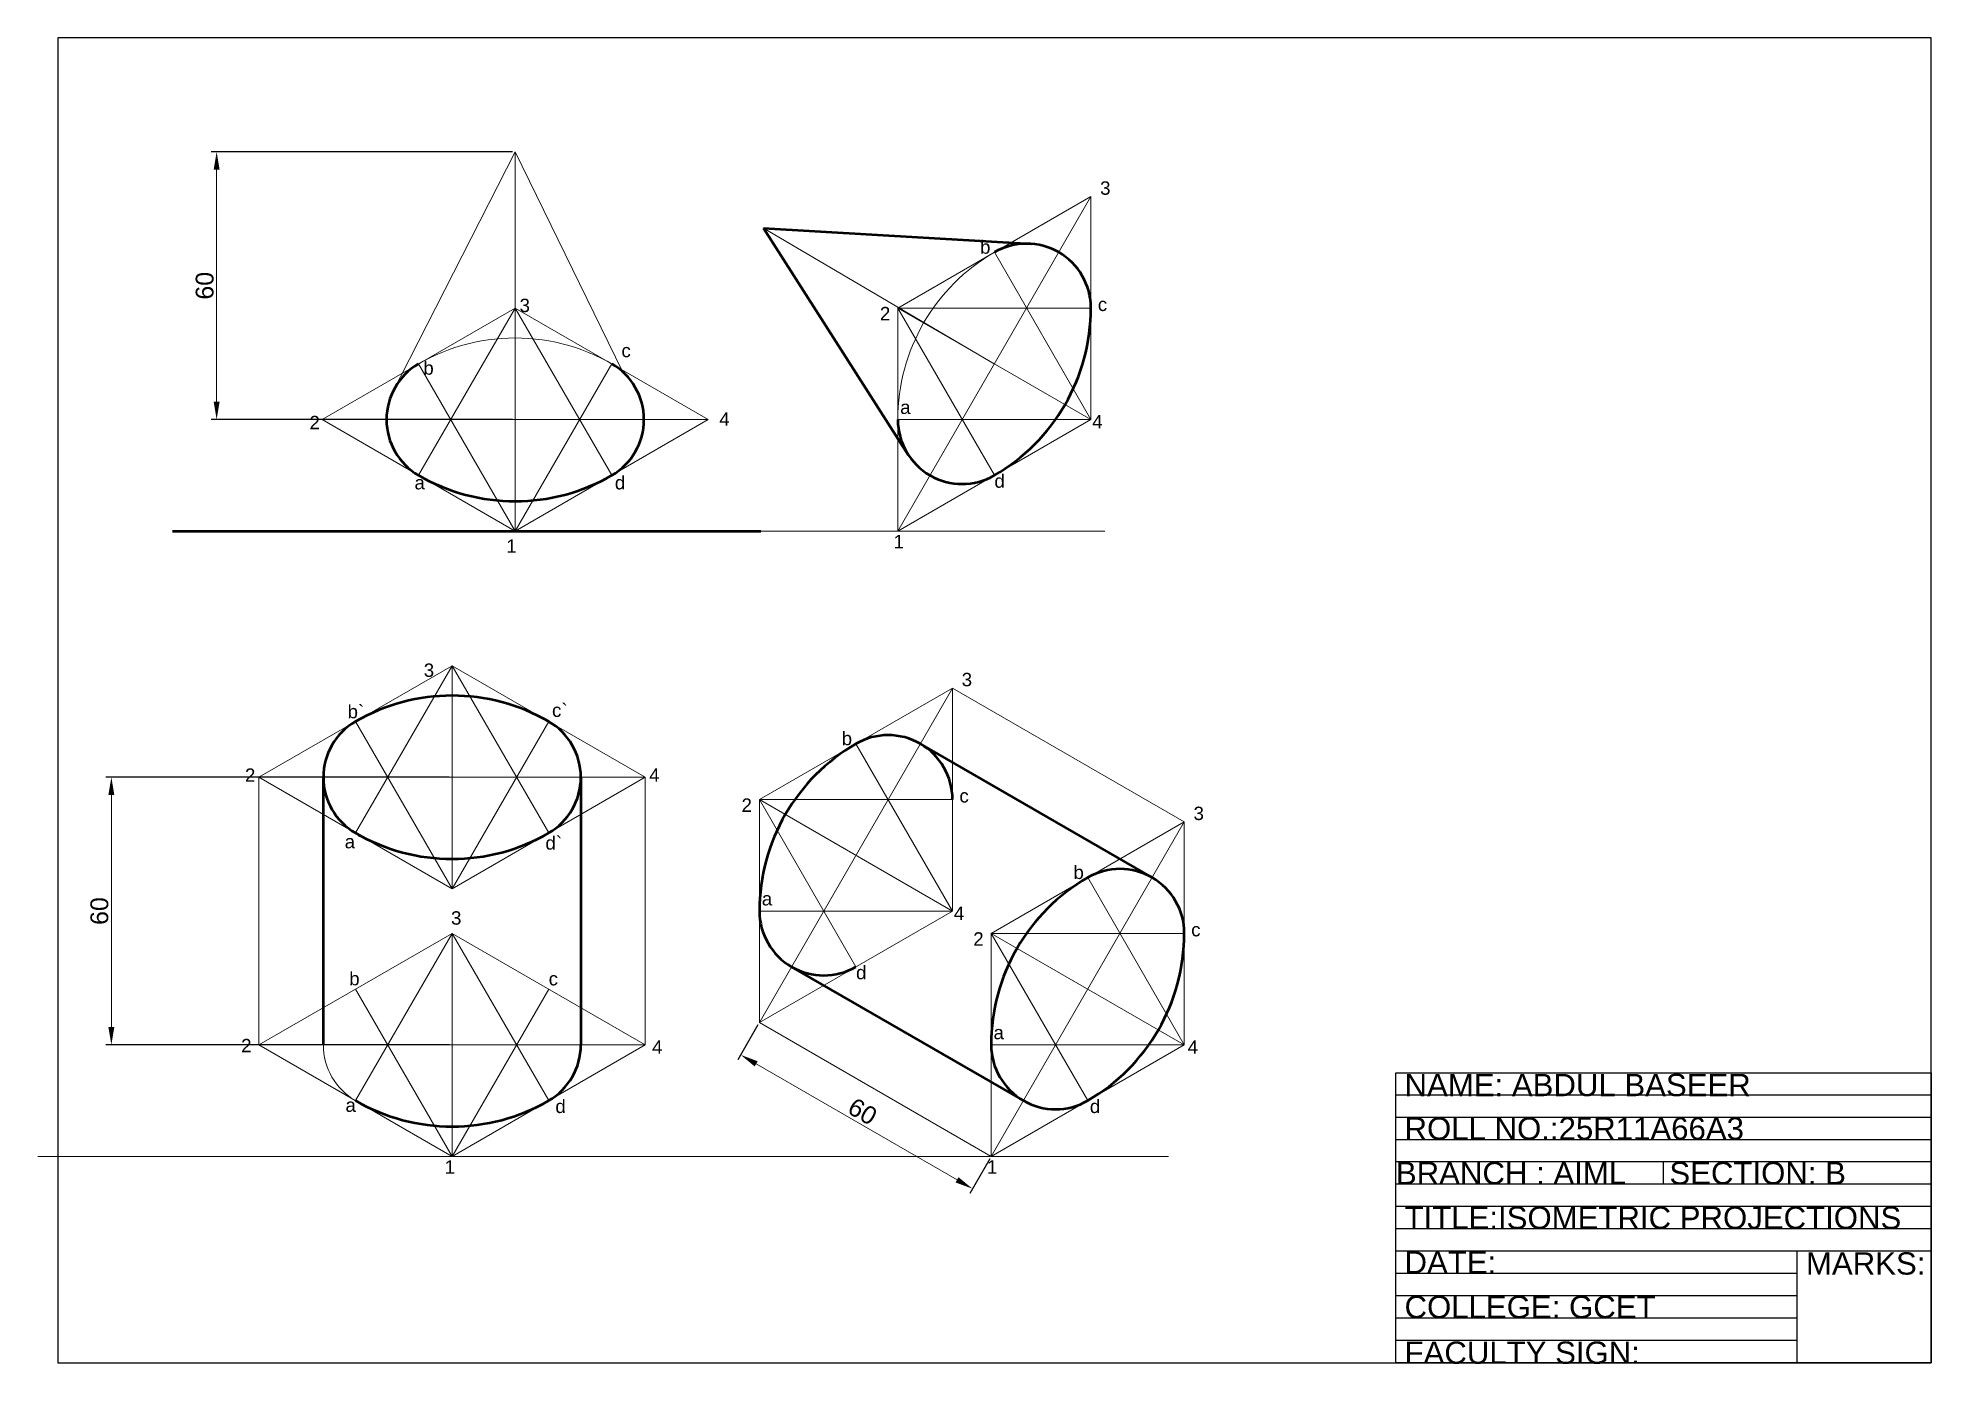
# Model space of a CAD drawing. Header units: millimetres. Extents: x -4 to 420, y 0 to 297.
import ezdxf

# ---------------------------------------------------------------- set-up
doc = ezdxf.new("R2010")
doc.units = ezdxf.units.MM
doc.header["$PDMODE"] = 32
doc.header["$PDSIZE"] = 2
doc.layers.add('Thick', color=7, linetype='Continuous', lineweight=50)
doc.layers.add('Thin', color=7, linetype='Continuous', lineweight=5)
doc.styles.get("Standard").update_dxf_attribs({"font": 'arial.ttf'})
doc.dimstyles.new('ISO-25', dxfattribs={"dimtxt": 4, "dimasz": 4, "dimexe": 1.25, "dimexo": 0.625, "dimtad": 1, "dimdec": 1, "dimdsep": 46, "dimtxsty": 'Standard', "dimcen": 2.5, "dimclrd": 256, "dimclrt": 256, "dimadec": 0, "dimazin": 0, "dimtfac": 1, "dimtdec": 1, "dimtmove": 0, "dimatfit": 3, "dimfxl": 1, "dimlwd": -1, "dimarcsym": 0})

# ---------------------------------------------------------------- blocks, each defined once
blk = doc.blocks.new('*D1')
at = {"layer": 'Defpoints', "color": 0, "transparency": 16777216}
for p in [(35.62, 271.43), (102.55, 271.43), (102.55, 211.43)]:
    blk.add_point(p, dxfattribs=at)
at = {"layer": 'Thin', "color": 0, "lineweight": -2, "transparency": 16777216}
for p, q in [((101.93, 271.43), (34.37, 271.43)), ((101.93, 211.43), (34.37, 211.43))]:
    blk.add_line(p, q, dxfattribs=at)
at = {"layer": 'Thin', "transparency": 16777216}
blk.add_line((35.62, 215.43), (35.62, 267.43), dxfattribs=at)
for points in [[(34.95, 267.43), (36.29, 267.43), (35.62, 271.43)], [(34.95, 215.43), (36.29, 215.43), (35.62, 211.43)]]:
    blk.add_solid(points, dxfattribs=at)
at = {"layer": 'Thin', "transparency": 16777216, "insert": (32.95, 241.43), "char_height": 4, "attachment_point": 5, "rotation": 90}
blk.add_mtext('60', dxfattribs=at)
blk = doc.blocks.new('*D4')
at = {"layer": 'Defpoints', "color": 0, "transparency": 16777216}
for p in [(88.41, 131.25), (12.02, 71.25), (88.41, 71.25)]:
    blk.add_point(p, dxfattribs=at)
at = {"layer": 'Thin', "color": 0, "lineweight": -2, "transparency": 16777216}
for p, q in [((87.78, 131.25), (10.77, 131.25)), ((87.78, 71.25), (10.77, 71.25))]:
    blk.add_line(p, q, dxfattribs=at)
at = {"layer": 'Thin', "transparency": 16777216}
blk.add_line((12.02, 127.25), (12.02, 75.25), dxfattribs=at)
for points in [[(11.35, 127.25), (12.68, 127.25), (12.02, 131.25)], [(11.35, 75.25), (12.68, 75.25), (12.02, 71.25)]]:
    blk.add_solid(points, dxfattribs=at)
at = {"layer": 'Thin', "transparency": 16777216, "insert": (9.35, 101.25), "char_height": 4, "attachment_point": 5, "rotation": 90}
blk.add_mtext('60', dxfattribs=at)
blk = doc.blocks.new('*D5')
at = {"layer": 'Defpoints', "color": 0, "transparency": 16777216}
for p in [(157.3, 76.25), (153.12, 69), (209.26, 46.25)]:
    blk.add_point(p, dxfattribs=at)
at = {"layer": 'Thin', "color": 0, "lineweight": -2, "transparency": 16777216}
for p, q in [((156.99, 75.71), (152.49, 67.92)), ((208.95, 45.71), (204.45, 37.92))]:
    blk.add_line(p, q, dxfattribs=at)
at = {"layer": 'Thin', "transparency": 16777216}
blk.add_line((201.62, 41), (156.58, 67), dxfattribs=at)
for points in [[(156.92, 67.58), (156.25, 66.42), (153.12, 69)], [(201.95, 41.58), (201.28, 40.42), (205.08, 39)]]:
    blk.add_solid(points, dxfattribs=at)
at = {"layer": 'Thin', "transparency": 16777216, "insert": (180.43, 56.31), "char_height": 4, "attachment_point": 5, "rotation": 330}
blk.add_mtext('60', dxfattribs=at)

msp = doc.modelspace()

# ---------------------------------------------------------------- linework, layer by layer
for p, q in [((420, 60), (300, 60)), ((420, 55), (300, 55)), ((420, 50), (300, 50)), ((420, 45), (300, 45)), ((360, 40), (360, 45)), ((420, 40), (300, 40)), ((420, 35), (300, 35)), ((420, 30), (300, 30)), ((420, 25), (300, 25)), ((420, 25), (300, 25)), ((390, 0), (390, 25)), ((390, 20), (300, 20)), ((390, 15), (300, 15)), ((390, 10), (300, 10)), ((390, 5), (300, 5)), ((420, 0), (300, 0)), ((420, 0), (360, 0))]:
    msp.add_line(p, q)
for points in [[(0, 0), (420, 0), (420, 297), (0, 297)], [(420, 0), (300, 0), (300, 65), (420, 65)]]:
    msp.add_lwpolyline(points, close=True)
at = {"layer": 'Thick'}
for p, q in [((158.22, 254.33), (218.29, 250.82)), ((158.22, 254.33), (190.69, 203.52)), ((25.76, 186.43), (157.62, 186.43)), ((245.35, 108.75), (193.39, 138.75)), ((59.54, 131.25), (59.54, 71.25)), ((117.28, 131.25), (117.28, 71.25)), ((216.48, 58.75), (164.52, 88.75))]:
    msp.add_line(p, q, dxfattribs=at)
for centre, radius, start, end in [((217.2, 236.43), 14.43, 0, 120), ((188.33, 236.43), 43.3, 300, 0), ((88.12, 211.43), 14.43, 120, 240), ((116.99, 211.43), 14.43, 300, 60), ((202.76, 211.43), 14.43, 180, 300), ((102.55, 236.43), 43.3, 240, 300), ((88.41, 106.25), 43.3, 60, 120), ((73.98, 131.25), 14.43, 120, 240), ((102.84, 131.25), 14.43, 300, 60), ((186.17, 126.25), 14.43, 0, 120), ((200.6, 101.25), 43.3, 120, 180), ((88.41, 156.25), 43.3, 240, 300), ((238.13, 96.25), 14.43, 0, 120), ((252.56, 71.25), 43.3, 120, 180), ((171.74, 101.25), 14.43, 180, 300), ((209.26, 96.25), 43.3, 300, 0), ((102.84, 71.25), 14.43, 300, 0), ((223.7, 71.25), 14.43, 180, 300), ((88.41, 96.25), 43.3, 240, 300)]:
    msp.add_arc(centre, radius, start, end, dxfattribs=at)
at = {"layer": 'Thin'}
for p, q in [((102.55, 271.43), (74.87, 217.17)), ((102.55, 211.43), (102.55, 271.43)), ((102.55, 271.43), (126.61, 222.19)), ((188.33, 236.43), (231.63, 261.43)), ((188.33, 186.43), (231.63, 261.43)), ((231.63, 211.43), (231.63, 261.43)), ((209.95, 223.93), (158.22, 254.33)), ((231.63, 211.43), (209.98, 248.93)), ((59.25, 211.43), (102.55, 236.43)), ((102.55, 236.43), (80.9, 198.93)), ((102.55, 186.43), (102.55, 236.43)), ((102.55, 236.43), (145.85, 211.43)), ((102.55, 236.43), (124.2, 198.93)), ((188.33, 186.43), (188.33, 236.43)), ((188.33, 236.43), (231.63, 211.43)), ((188.33, 236.43), (209.98, 198.93)), ((188.33, 236.43), (231.63, 236.43)), ((102.55, 186.43), (80.9, 223.93)), ((102.55, 186.43), (124.2, 223.93)), ((102.55, 186.43), (59.25, 211.43)), ((59.25, 211.43), (145.85, 211.43)), ((102.55, 186.43), (145.85, 211.43)), ((188.33, 186.43), (231.63, 211.43)), ((231.63, 211.43), (188.33, 211.43)), ((140.6, 186.43), (234.78, 186.43)), ((45.11, 131.25), (88.41, 156.25)), ((88.41, 156.25), (66.76, 118.75)), ((88.41, 106.25), (88.41, 156.25)), ((88.41, 156.25), (131.71, 131.25)), ((88.41, 156.25), (110.06, 118.75)), ((157.3, 126.25), (200.6, 151.25)), ((157.3, 76.25), (200.6, 151.25)), ((252.56, 121.25), (200.6, 151.25)), ((200.6, 101.25), (200.6, 151.25)), ((88.41, 106.25), (66.76, 143.75)), ((88.41, 106.25), (110.06, 143.75)), ((200.6, 101.25), (178.95, 138.75)), ((45.11, 71.25), (45.11, 131.25)), ((45.11, 131.25), (131.71, 131.25)), ((88.41, 106.25), (45.11, 131.25)), ((45.11, 131.25), (131.71, 131.25)), ((88.41, 106.25), (131.71, 131.25)), ((131.71, 71.25), (131.71, 131.25)), ((157.3, 76.25), (157.3, 126.25)), ((157.3, 126.25), (200.6, 101.25)), ((157.3, 126.25), (178.95, 88.75)), ((157.3, 126.25), (200.6, 126.25)), ((209.26, 96.25), (252.56, 121.25)), ((209.26, 46.25), (252.56, 121.25)), ((252.56, 71.25), (252.56, 121.25)), ((252.56, 71.25), (230.91, 108.75)), ((157.3, 76.25), (200.6, 101.25)), ((200.6, 101.25), (157.3, 101.25)), ((45.11, 71.25), (88.41, 96.25)), ((88.41, 96.25), (66.76, 58.75)), ((88.41, 46.25), (88.41, 96.25)), ((88.41, 96.25), (131.71, 71.25)), ((88.41, 96.25), (110.06, 58.75)), ((209.26, 46.25), (209.26, 96.25)), ((209.26, 96.25), (252.56, 71.25)), ((209.26, 96.25), (230.91, 58.75)), ((209.26, 96.25), (252.56, 96.25)), ((88.41, 46.25), (66.76, 83.75)), ((88.41, 46.25), (110.06, 83.75)), ((209.26, 46.25), (157.3, 76.25)), ((88.41, 46.25), (45.11, 71.25)), ((45.11, 71.25), (131.71, 71.25)), ((88.41, 46.25), (131.71, 71.25)), ((209.26, 46.25), (252.56, 71.25)), ((252.56, 71.25), (209.26, 71.25)), ((-4.46, 46.25), (141.79, 46.25)), ((141.79, 46.25), (249, 46.25))]:
    msp.add_line(p, q, dxfattribs=at)
for centre, radius, start, end in [((231.63, 211.43), 43.3, 120, 180), ((102.55, 186.43), 43.3, 57.3657, 122.6343), ((73.98, 71.25), 14.43, 180, 240)]:
    msp.add_arc(centre, radius, start, end, dxfattribs=at)

# ---------------------------------------------------------------- texts
for s, p in [(' NAME: ABDUL BASEER', (300, 59.75)), (' ROLL NO.:25R11A66A3', (300, 50)), ('BRANCH : AIML     SECTION: B', (300, 40)), (' TITLE:ISOMETRIC PROJECTIONS', (300, 30)), (' DATE: ', (300, 20)), (' MARKS:', (390, 19.75)), (' COLLEGE: GCET', (300, 10)), (' FACULTY SIGN:', (300, -0.25))]:
    msp.add_text(s, height=5).set_placement(p)
at = {"layer": 'Thin', "char_height": 3, "attachment_point": 1}
for s, insert in [('3', (233.69, 264.83)), ('b', (206.77, 251.61)), ('3', (103.54, 238.52)), ('c', (233.18, 238.76)), ('2', (184.32, 236.68)), ('c', (126.38, 228.4)), ('b', (81.96, 224.49)), ('2', (56.43, 212.26)), ('4', (148.31, 213.05)), ('a', (188.86, 215.69)), ('4', (231.91, 212.45)), ('a', (79.98, 198.78)), ('d', (124.9, 198.78)), ('d', (209.99, 199.15)), ('1', (100.56, 184.57)), ('1', (187.37, 185.56)), ('3', (82.05, 156.75)), ('3', (202.66, 154.65)), ('b`', (64.98, 147.47)), ('c`', (110.81, 147.77)), ('b', (175.75, 141.43)), ('2', (41.97, 133.22)), ('4', (132.57, 133.22)), ('c', (202.15, 128.58)), ('2', (153.29, 126.49)), ('3', (254.63, 124.65)), ('a`', (64.32, 118.31)), ('d`', (109.34, 118.02)), ('b', (227.71, 111.43)), ('a', (157.84, 105.51)), ('4', (200.89, 102.27)), ('3', (88.17, 101.2)), ('c', (254.11, 98.58)), ('2', (205.25, 96.49)), ('b', (65.35, 87.6)), ('c', (110.06, 87.58)), ('d', (178.97, 88.97)), ('2', (41.11, 72.59)), ('4', (133.24, 72.27)), ('a', (209.8, 75.51)), ('4', (253.32, 72.27)), ('a', (64.5, 59.24)), ('d', (111.56, 58.97)), ('d', (231.39, 58.97)), ('1', (86.75, 45.38)), ('1', (208.3, 45.38))]:
    msp.add_mtext_dynamic_manual_height_columns(s, width=4.813, gutter_width=15, heights=[0], dxfattribs=dict(at, insert=insert))

# ---------------------------------------------------------------- dimensions: what is measured, and where the dimension line sits
at = {"layer": 'Thin'}
for base, p1, p2, picture, middle in [((35.62, 271.43), (102.55, 211.43), (102.55, 271.43), '*D1', (32.95, 241.43)), ((12.02, 71.25), (88.41, 131.25), (88.41, 71.25), '*D4', (9.35, 101.25))]:
    dim = msp.add_linear_dim(base=base, p1=p1, p2=p2, angle=90, dimstyle='ISO-25', dxfattribs=at)
    dim.commit()
    dim.dimension.update_dxf_attribs({"geometry": picture, "text_midpoint": middle})
dim = msp.add_aligned_dim(p1=(209.26, 46.25), p2=(157.3, 76.25), distance=8.37, dimstyle='ISO-25', dxfattribs=at)
dim.commit()
dim.dimension.update_dxf_attribs({"geometry": '*D5', "text_midpoint": (180.43, 56.31)})

doc.saveas('drawing.dxf')
